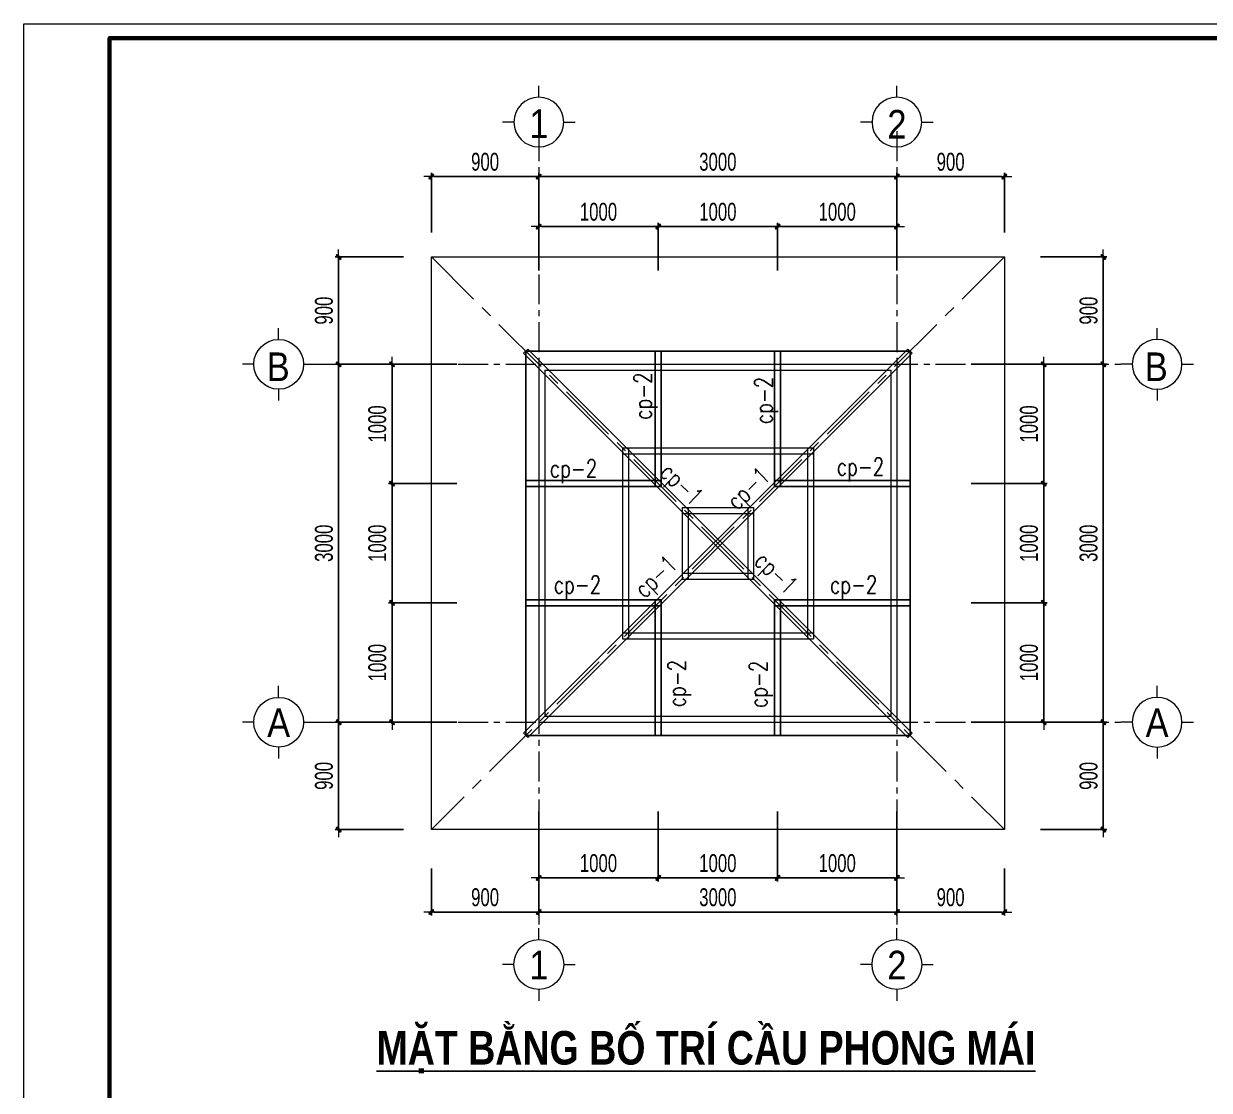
# Model space of a CAD drawing. Header units: millimetres. Extents: x 19378 to 572383, y -1120116 to -527168.
# Drawn here: x 253236 to 263168, y -557288 to -548347 of the extents above; entities that cross this region are included whole.
import ezdxf
from ezdxf.enums import TextEntityAlignment as Align

# ---------------------------------------------------------------- set-up
doc = ezdxf.new("R2010")
doc.units = ezdxf.units.MM
doc.header["$MEASUREMENT"] = 0
doc.header["$PDMODE"] = 32
doc.linetypes.add('CENTERX2', pattern=[4, 2.5, -0.5, 0.5, -0.5])
doc.linetypes.add('DASHDOT', pattern=[1, 0.5, -0.25, 0, -0.25])
doc.layers.get('Defpoints').update_dxf_attribs({"color": 1})
doc.layers.add('Khungten_LCDI', color=7, linetype='Continuous')
for name, color, linetype, lineweight in [('LC Dim', 8, 'Continuous', 18), ('LC ISO', 153, 'Continuous', 13), ('LC Net manh', 236, 'Continuous', 5), ('LC Net thay', 7, 'Continuous', 25), ('LC Net truc', 8, 'DASHDOT', 13), ('LC Text1', 3, 'Continuous', 20), ('LC Text2', 7, 'Continuous', 25)]:
    doc.layers.add(name, color=color, linetype=linetype, lineweight=lineweight)
doc.styles.add('HOATBIF', font='hoatbif.shx', dxfattribs={"width": 0.7})
doc.styles.add('Khungten', font='VHAVAN.TTF', dxfattribs={"width": 0.9, "height": 5000})
doc.styles.add('LC 1', font='VHAVANB.TTF')
doc.styles.add('LC 3', font='vnsimli.shx', dxfattribs={"width": 0.75})
doc.styles.add('LC3', font='VHARIALB.TTF', dxfattribs={"width": 0.8})
doc.styles.add('Title', font='VHBLACK.TTF', dxfattribs={"width": 0.8})
doc.dimstyles.new('1-100(1-50)', dxfattribs={"dimscale": 50, "dimtxt": 2.5, "dimasz": 0.35, "dimexe": 0.5, "dimexo": 0, "dimgap": 0.8, "dimtad": 1, "dimdec": 0, "dimzin": 0, "dimdsep": 46, "dimtxsty": 'HOATBIF', "dimblk1": 'DOT', "dimblk2": 'DOT', "dimsah": 1, "dimcen": -1, "dimdle": 1, "dimclrd": 256, "dimclre": 256, "dimclrt": 4, "dimadec": 3, "dimazin": 2, "dimtfac": 0.333333, "dimtdec": 0, "dimtix": 1, "dimtmove": 2, "dimatfit": 3, "dimldrblk": 'DOT', "dimfxl": 1, "dimtvp": 0.833333, "dimtolj": 1, "dimtzin": 0, "dimarcsym": 0})

# ---------------------------------------------------------------- blocks, each defined once
blk = doc.blocks.new('DOT')
at = {"layer": 'LC Dim'}
blk.add_line((-3, 0), (3, 0), dxfattribs=at)
at = {"layer": 'LC Dim', "color": 4}
blk.add_line((-1, -1), (1, 1), dxfattribs=at)
blk.add_lwpolyline([(0.5, 1), (-1, -0.5), (-0.5, -1), (1, 0.5)], close=True, dxfattribs=at)
blk = doc.blocks.new('*D276')
at = {"layer": 'Defpoints', "color": 0, "ltscale": 500, "transparency": 16777216}
for p in [(257550.8, -555403.3), (260550.8, -555403.3), (260550.8, -555793.4)]:
    blk.add_point(p, dxfattribs=at)
at = {"layer": 'LC Dim', "lineweight": -2, "ltscale": 500, "transparency": 16777216}
for p, q in [((257550.8, -555403.3), (257550.8, -555823.4)), ((260550.8, -555403.3), (260550.8, -555823.4)), ((257571.8, -555793.4), (260529.8, -555793.4))]:
    blk.add_line(p, q, dxfattribs=at)
at = {"layer": 'LC Dim', "lineweight": -2, "ltscale": 500, "transparency": 16777216, "xscale": 21, "yscale": 21, "zscale": 21, "rotation": 180}
blk.add_blockref('DOT', (257550.8, -555793.4), dxfattribs=at)
at = {"layer": 'LC Dim', "lineweight": -2, "ltscale": 500, "transparency": 16777216, "xscale": 21, "yscale": 21, "zscale": 21}
blk.add_blockref('DOT', (260550.8, -555793.4), dxfattribs=at)
at = {"layer": 'LC Dim', "color": 4, "ltscale": 500, "transparency": 16777216, "insert": (259050.8, -555670.4), "char_height": 150, "attachment_point": 5, "style": 'HOATBIF'}
blk.add_mtext('\\A1;3000', dxfattribs=at)
blk = doc.blocks.new('_Dot')
at = {"color": 0, "linetype": 'ByBlock', "lineweight": -2}
blk.add_line((-0.5, 0), (-1, 0), dxfattribs=at)
at = {"color": 0, "linetype": 'ByBlock', "const_width": 0.5}
blk.add_lwpolyline([(-0.25, 0, 1), (0.25, 0, 1)], format="xyb", close=True, dxfattribs=at)
blk = doc.blocks.new('*D277')
at = {"layer": 'Defpoints', "color": 0, "ltscale": 500, "transparency": 16777216}
for p in [(261752.7, -554202.4), (261752.7, -555102.4), (262280, -555102.4)]:
    blk.add_point(p, dxfattribs=at)
at = {"layer": 'LC Dim', "lineweight": -2, "ltscale": 500, "transparency": 16777216}
for p, q in [((261752.7, -554202.4), (262310, -554202.4)), ((262280, -554223.4), (262280, -555081.4)), ((261752.7, -555102.4), (262310, -555102.4))]:
    blk.add_line(p, q, dxfattribs=at)
at = {"layer": 'LC Dim', "lineweight": -2, "ltscale": 500, "transparency": 16777216, "xscale": 21, "yscale": 21, "zscale": 21}
for p, rotation in [((262280, -554202.4), 90), ((262280, -555102.4), 270)]:
    blk.add_blockref('DOT', p, dxfattribs=dict(at, rotation=rotation))
at = {"layer": 'LC Dim', "color": 4, "ltscale": 500, "transparency": 16777216, "insert": (262157, -554652.4), "char_height": 150, "attachment_point": 5, "rotation": 90, "style": 'HOATBIF'}
blk.add_mtext('\\A1;900', dxfattribs=at)
blk = doc.blocks.new('*D278')
at = {"layer": 'Defpoints', "color": 0, "ltscale": 500, "transparency": 16777216}
for p in [(260550.8, -549628.3), (257550.8, -550098.7), (260550.8, -550098.7)]:
    blk.add_point(p, dxfattribs=at)
at = {"layer": 'LC Dim', "lineweight": -2, "ltscale": 500, "transparency": 16777216}
for p, q in [((257550.8, -550098.7), (257550.8, -549598.3)), ((257571.8, -549628.3), (260529.8, -549628.3)), ((260550.8, -550098.7), (260550.8, -549598.3))]:
    blk.add_line(p, q, dxfattribs=at)
at = {"layer": 'LC Dim', "lineweight": -2, "ltscale": 500, "transparency": 16777216, "xscale": 21, "yscale": 21, "zscale": 21, "rotation": 180}
blk.add_blockref('DOT', (257550.8, -549628.3), dxfattribs=at)
at = {"layer": 'LC Dim', "lineweight": -2, "ltscale": 500, "transparency": 16777216, "xscale": 21, "yscale": 21, "zscale": 21}
blk.add_blockref('DOT', (260550.8, -549628.3), dxfattribs=at)
at = {"layer": 'LC Dim', "color": 4, "ltscale": 500, "transparency": 16777216, "insert": (259050.8, -549505.3), "char_height": 150, "attachment_point": 5, "style": 'HOATBIF'}
blk.add_mtext('\\A1;3000', dxfattribs=at)
blk = doc.blocks.new('*D279')
at = {"layer": 'Defpoints', "color": 0, "ltscale": 500, "transparency": 16777216}
for p in [(261752.7, -551202.4), (262280, -551202.4), (261752.7, -554202.4)]:
    blk.add_point(p, dxfattribs=at)
at = {"layer": 'LC Dim', "lineweight": -2, "ltscale": 500, "transparency": 16777216}
for p, q in [((261752.7, -551202.4), (262310, -551202.4)), ((262280, -554181.4), (262280, -551223.4)), ((261752.7, -554202.4), (262310, -554202.4))]:
    blk.add_line(p, q, dxfattribs=at)
at = {"layer": 'LC Dim', "lineweight": -2, "ltscale": 500, "transparency": 16777216, "xscale": 21, "yscale": 21, "zscale": 21}
for p, rotation in [((262280, -551202.4), 90), ((262280, -554202.4), 270)]:
    blk.add_blockref('DOT', p, dxfattribs=dict(at, rotation=rotation))
at = {"layer": 'LC Dim', "color": 4, "ltscale": 500, "transparency": 16777216, "insert": (262157, -552702.4), "char_height": 150, "attachment_point": 5, "rotation": 90, "style": 'HOATBIF'}
blk.add_mtext('\\A1;3000', dxfattribs=at)
blk = doc.blocks.new('*D280')
at = {"layer": 'Defpoints', "color": 0, "ltscale": 500, "transparency": 16777216}
for p in [(255874, -551202.4), (256417.1, -551202.4), (256417.1, -554202.4)]:
    blk.add_point(p, dxfattribs=at)
at = {"layer": 'LC Dim', "lineweight": -2, "ltscale": 500, "transparency": 16777216}
for p, q in [((256417.1, -551202.4), (255844, -551202.4)), ((255874, -554181.4), (255874, -551223.4)), ((256417.1, -554202.4), (255844, -554202.4))]:
    blk.add_line(p, q, dxfattribs=at)
at = {"layer": 'LC Dim', "lineweight": -2, "ltscale": 500, "transparency": 16777216, "xscale": 21, "yscale": 21, "zscale": 21}
for p, rotation in [((255874, -551202.4), 90), ((255874, -554202.4), 270)]:
    blk.add_blockref('DOT', p, dxfattribs=dict(at, rotation=rotation))
at = {"layer": 'LC Dim', "color": 4, "ltscale": 500, "transparency": 16777216, "insert": (255751, -552702.4), "char_height": 150, "attachment_point": 5, "rotation": 90, "style": 'HOATBIF'}
blk.add_mtext('\\A1;3000', dxfattribs=at)
blk = doc.blocks.new('Nha o can bo nhan vien Trung doan')
at = {"layer": 'Defpoints', "lineweight": 0}
blk.add_lwpolyline([(-1200, -14850), (-1200, 14850), (40800, 14850), (40800, -14850)], close=True, dxfattribs=at)
at = {"layer": 'Khungten_LCDI', "color": 5, "lineweight": 60}
blk.add_lwpolyline([(0, -14650), (0, 14650), (40600, 14650), (40600, -14650)], close=True, dxfattribs=at)
at = {"color": 7, "style": 'Khungten', "width": 0.8}
for tag, p in [('REVISION', (39499, -10746)), ('NGAYHT', (39576, -11636))]:
    blk.add_attdef(tag, text='', height=200, dxfattribs=at).set_placement(p, align=Align.CENTER)
at = {"layer": 'LC Text1', "style": 'Title', "width": 1.485915}
for tag, p, p2 in [('TENBANVE1', (36913, -8886), (40339, -8886)), ('TENBANVE2', (36913, -9562), (40339, -9562))]:
    blk.add_attdef(tag, text='', height=250, dxfattribs=at).set_placement(p, p2, align=Align.FIT)
at = {"layer": 'LC Text1', "style": 'Title', "width": 0.7}
blk.add_attdef('SOBANVE', text='', height=250, dxfattribs=at).set_placement((39562, -13896), align=Align.CENTER)
blk = doc.blocks.new('*D281')
at = {"layer": 'Defpoints', "color": 0, "ltscale": 500, "transparency": 16777216}
for p in [(257550.8, -555403.3), (256650.8, -555428.8), (256650.8, -555793.4)]:
    blk.add_point(p, dxfattribs=at)
at = {"layer": 'LC Dim', "lineweight": -2, "ltscale": 500, "transparency": 16777216}
for p, q in [((257550.8, -555403.3), (257550.8, -555823.4)), ((256650.8, -555428.8), (256650.8, -555823.4)), ((257529.8, -555793.4), (256671.8, -555793.4))]:
    blk.add_line(p, q, dxfattribs=at)
at = {"layer": 'LC Dim', "lineweight": -2, "ltscale": 500, "transparency": 16777216, "xscale": 21, "yscale": 21, "zscale": 21, "rotation": 180}
blk.add_blockref('DOT', (256650.8, -555793.4), dxfattribs=at)
at = {"layer": 'LC Dim', "lineweight": -2, "ltscale": 500, "transparency": 16777216, "xscale": 21, "yscale": 21, "zscale": 21}
blk.add_blockref('DOT', (257550.8, -555793.4), dxfattribs=at)
at = {"layer": 'LC Dim', "color": 4, "ltscale": 500, "transparency": 16777216, "insert": (257100.8, -555670.4), "char_height": 150, "attachment_point": 5, "style": 'HOATBIF'}
blk.add_mtext('\\A1;900', dxfattribs=at)
blk = doc.blocks.new('*D282')
at = {"layer": 'Defpoints', "color": 0, "ltscale": 500, "transparency": 16777216}
for p in [(260550.8, -555403.3), (261450.9, -555428.8), (261450.9, -555793.4)]:
    blk.add_point(p, dxfattribs=at)
at = {"layer": 'LC Dim', "lineweight": -2, "ltscale": 500, "transparency": 16777216}
for p, q in [((260550.8, -555403.3), (260550.8, -555823.4)), ((261450.9, -555428.8), (261450.9, -555823.4)), ((260571.8, -555793.4), (261429.9, -555793.4))]:
    blk.add_line(p, q, dxfattribs=at)
at = {"layer": 'LC Dim', "lineweight": -2, "ltscale": 500, "transparency": 16777216, "xscale": 21, "yscale": 21, "zscale": 21, "rotation": 180}
blk.add_blockref('DOT', (260550.8, -555793.4), dxfattribs=at)
at = {"layer": 'LC Dim', "lineweight": -2, "ltscale": 500, "transparency": 16777216, "xscale": 21, "yscale": 21, "zscale": 21}
blk.add_blockref('DOT', (261450.9, -555793.4), dxfattribs=at)
at = {"layer": 'LC Dim', "color": 4, "ltscale": 500, "transparency": 16777216, "insert": (261000.8, -555670.4), "char_height": 150, "attachment_point": 5, "style": 'HOATBIF'}
blk.add_mtext('\\A1;900', dxfattribs=at)
blk = doc.blocks.new('*D283')
at = {"layer": 'Defpoints', "color": 0, "ltscale": 500, "transparency": 16777216}
for p in [(261752.7, -550302.4), (262280, -550302.4), (261752.7, -551202.4)]:
    blk.add_point(p, dxfattribs=at)
at = {"layer": 'LC Dim', "lineweight": -2, "ltscale": 500, "transparency": 16777216}
for p, q in [((261752.7, -550302.4), (262310, -550302.4)), ((262280, -551181.4), (262280, -550323.4)), ((261752.7, -551202.4), (262310, -551202.4))]:
    blk.add_line(p, q, dxfattribs=at)
at = {"layer": 'LC Dim', "lineweight": -2, "ltscale": 500, "transparency": 16777216, "xscale": 21, "yscale": 21, "zscale": 21}
for p, rotation in [((262280, -550302.4), 90), ((262280, -551202.4), 270)]:
    blk.add_blockref('DOT', p, dxfattribs=dict(at, rotation=rotation))
at = {"layer": 'LC Dim', "color": 4, "ltscale": 500, "transparency": 16777216, "insert": (262157, -550752.4), "char_height": 150, "attachment_point": 5, "rotation": 90, "style": 'HOATBIF'}
blk.add_mtext('\\A1;900', dxfattribs=at)
blk = doc.blocks.new('*D284')
at = {"layer": 'Defpoints', "color": 0, "ltscale": 500, "transparency": 16777216}
for p in [(255874, -550302.4), (256417.1, -550302.4), (256417.1, -551202.4)]:
    blk.add_point(p, dxfattribs=at)
at = {"layer": 'LC Dim', "lineweight": -2, "ltscale": 500, "transparency": 16777216}
for p, q in [((256417.1, -550302.4), (255844, -550302.4)), ((255874, -551181.4), (255874, -550323.4)), ((256417.1, -551202.4), (255844, -551202.4))]:
    blk.add_line(p, q, dxfattribs=at)
at = {"layer": 'LC Dim', "lineweight": -2, "ltscale": 500, "transparency": 16777216, "xscale": 21, "yscale": 21, "zscale": 21}
for p, rotation in [((255874, -550302.4), 90), ((255874, -551202.4), 270)]:
    blk.add_blockref('DOT', p, dxfattribs=dict(at, rotation=rotation))
at = {"layer": 'LC Dim', "color": 4, "ltscale": 500, "transparency": 16777216, "insert": (255751, -550752.4), "char_height": 150, "attachment_point": 5, "rotation": 90, "style": 'HOATBIF'}
blk.add_mtext('\\A1;900', dxfattribs=at)
blk = doc.blocks.new('*D285')
at = {"layer": 'Defpoints', "color": 0, "ltscale": 500, "transparency": 16777216}
for p in [(256417.1, -554202.4), (255874, -555102.4), (256417.1, -555102.4)]:
    blk.add_point(p, dxfattribs=at)
at = {"layer": 'LC Dim', "lineweight": -2, "ltscale": 500, "transparency": 16777216}
for p, q in [((256417.1, -554202.4), (255844, -554202.4)), ((255874, -554223.4), (255874, -555081.4)), ((256417.1, -555102.4), (255844, -555102.4))]:
    blk.add_line(p, q, dxfattribs=at)
at = {"layer": 'LC Dim', "lineweight": -2, "ltscale": 500, "transparency": 16777216, "xscale": 21, "yscale": 21, "zscale": 21}
for p, rotation in [((255874, -554202.4), 90), ((255874, -555102.4), 270)]:
    blk.add_blockref('DOT', p, dxfattribs=dict(at, rotation=rotation))
at = {"layer": 'LC Dim', "color": 4, "ltscale": 500, "transparency": 16777216, "insert": (255751, -554652.4), "char_height": 150, "attachment_point": 5, "rotation": 90, "style": 'HOATBIF'}
blk.add_mtext('\\A1;900', dxfattribs=at)
blk = doc.blocks.new('*D286')
at = {"layer": 'Defpoints', "color": 0, "ltscale": 500, "transparency": 16777216}
for p in [(261450.9, -549628.3), (260550.8, -550098.7), (261450.9, -550098.7)]:
    blk.add_point(p, dxfattribs=at)
at = {"layer": 'LC Dim', "lineweight": -2, "ltscale": 500, "transparency": 16777216}
for p, q in [((260550.8, -550098.7), (260550.8, -549598.3)), ((260571.8, -549628.3), (261429.9, -549628.3)), ((261450.9, -550098.7), (261450.9, -549598.3))]:
    blk.add_line(p, q, dxfattribs=at)
at = {"layer": 'LC Dim', "lineweight": -2, "ltscale": 500, "transparency": 16777216, "xscale": 21, "yscale": 21, "zscale": 21, "rotation": 180}
blk.add_blockref('DOT', (260550.8, -549628.3), dxfattribs=at)
at = {"layer": 'LC Dim', "lineweight": -2, "ltscale": 500, "transparency": 16777216, "xscale": 21, "yscale": 21, "zscale": 21}
blk.add_blockref('DOT', (261450.9, -549628.3), dxfattribs=at)
at = {"layer": 'LC Dim', "color": 4, "ltscale": 500, "transparency": 16777216, "insert": (261000.9, -549505.3), "char_height": 150, "attachment_point": 5, "style": 'HOATBIF'}
blk.add_mtext('\\A1;900', dxfattribs=at)
blk = doc.blocks.new('*D287')
at = {"layer": 'Defpoints', "color": 0, "ltscale": 500, "transparency": 16777216}
for p in [(256650.8, -549628.3), (256650.8, -550098.7), (257550.8, -550098.7)]:
    blk.add_point(p, dxfattribs=at)
at = {"layer": 'LC Dim', "lineweight": -2, "ltscale": 500, "transparency": 16777216}
for p, q in [((256650.8, -550098.7), (256650.8, -549598.3)), ((257529.8, -549628.3), (256671.8, -549628.3)), ((257550.8, -550098.7), (257550.8, -549598.3))]:
    blk.add_line(p, q, dxfattribs=at)
at = {"layer": 'LC Dim', "lineweight": -2, "ltscale": 500, "transparency": 16777216, "xscale": 21, "yscale": 21, "zscale": 21, "rotation": 180}
blk.add_blockref('DOT', (256650.8, -549628.3), dxfattribs=at)
at = {"layer": 'LC Dim', "lineweight": -2, "ltscale": 500, "transparency": 16777216, "xscale": 21, "yscale": 21, "zscale": 21}
blk.add_blockref('DOT', (257550.8, -549628.3), dxfattribs=at)
at = {"layer": 'LC Dim', "color": 4, "ltscale": 500, "transparency": 16777216, "insert": (257100.8, -549505.3), "char_height": 150, "attachment_point": 5, "style": 'HOATBIF'}
blk.add_mtext('\\A1;900', dxfattribs=at)
blk = doc.blocks.new('TTRUC')
at = {"layer": 'LC ISO'}
for p, q in [((0, 6.95), (0, 10.13)), ((-6.95, 0), (-10.13, 0)), ((6.95, 0), (10.13, 0)), ((0, -6.95), (0, -10.13))]:
    blk.add_line(p, q, dxfattribs=at)
at = {"layer": 'LC Net manh'}
blk.add_circle((0, 0), 6.95, dxfattribs=at)
blk = doc.blocks.new('*D289')
at = {"layer": 'Defpoints', "color": 0, "ltscale": 500, "transparency": 16777216}
for p in [(256321.1, -551202.4), (256865.4, -551202.4), (256865.4, -552202.4)]:
    blk.add_point(p, dxfattribs=at)
at = {"layer": 'LC Dim', "lineweight": -2, "ltscale": 500, "transparency": 16777216}
for p, q in [((256865.4, -551202.4), (256291.1, -551202.4)), ((256321.1, -552181.4), (256321.1, -551223.4)), ((256865.4, -552202.4), (256291.1, -552202.4))]:
    blk.add_line(p, q, dxfattribs=at)
at = {"layer": 'LC Dim', "lineweight": -2, "ltscale": 500, "transparency": 16777216, "xscale": 21, "yscale": 21, "zscale": 21}
for p, rotation in [((256321.1, -551202.4), 90), ((256321.1, -552202.4), 270)]:
    blk.add_blockref('DOT', p, dxfattribs=dict(at, rotation=rotation))
at = {"layer": 'LC Dim', "color": 4, "ltscale": 500, "transparency": 16777216, "insert": (256198.1, -551702.4), "char_height": 150, "attachment_point": 5, "rotation": 90, "style": 'HOATBIF'}
blk.add_mtext('\\A1;1000', dxfattribs=at)
blk = doc.blocks.new('*D290')
at = {"layer": 'Defpoints', "color": 0, "ltscale": 2, "transparency": 16777216}
for p in [(256865.4, -552202.4), (256321.1, -553202.4), (256865.4, -553202.4)]:
    blk.add_point(p, dxfattribs=at)
at = {"layer": 'LC Dim', "lineweight": -2, "ltscale": 2, "transparency": 16777216}
for p, q in [((256865.4, -552202.4), (256291.1, -552202.4)), ((256321.1, -552223.4), (256321.1, -553181.4)), ((256865.4, -553202.4), (256291.1, -553202.4))]:
    blk.add_line(p, q, dxfattribs=at)
at = {"layer": 'LC Dim', "lineweight": -2, "ltscale": 2, "transparency": 16777216, "xscale": 21, "yscale": 21, "zscale": 21}
for p, rotation in [((256321.1, -552202.4), 90), ((256321.1, -553202.4), 270)]:
    blk.add_blockref('DOT', p, dxfattribs=dict(at, rotation=rotation))
at = {"layer": 'LC Dim', "color": 4, "ltscale": 2, "transparency": 16777216, "insert": (256198.1, -552702.4), "char_height": 150, "attachment_point": 5, "rotation": 90, "style": 'HOATBIF'}
blk.add_mtext('\\A1;1000', dxfattribs=at)
blk = doc.blocks.new('*D291')
at = {"layer": 'Defpoints', "color": 0, "ltscale": 2, "transparency": 16777216}
for p in [(256865.4, -553202.4), (256321.1, -554202.4), (256865.4, -554202.4)]:
    blk.add_point(p, dxfattribs=at)
at = {"layer": 'LC Dim', "lineweight": -2, "ltscale": 2, "transparency": 16777216}
for p, q in [((256865.4, -553202.4), (256291.1, -553202.4)), ((256321.1, -553223.4), (256321.1, -554181.4)), ((256865.4, -554202.4), (256291.1, -554202.4))]:
    blk.add_line(p, q, dxfattribs=at)
at = {"layer": 'LC Dim', "lineweight": -2, "ltscale": 2, "transparency": 16777216, "xscale": 21, "yscale": 21, "zscale": 21}
for p, rotation in [((256321.1, -553202.4), 90), ((256321.1, -554202.4), 270)]:
    blk.add_blockref('DOT', p, dxfattribs=dict(at, rotation=rotation))
at = {"layer": 'LC Dim', "color": 4, "ltscale": 2, "transparency": 16777216, "insert": (256198.1, -553702.4), "char_height": 150, "attachment_point": 5, "rotation": 90, "style": 'HOATBIF'}
blk.add_mtext('\\A1;1000', dxfattribs=at)
blk = doc.blocks.new('*D292')
at = {"layer": 'Defpoints', "color": 0, "ltscale": 500, "transparency": 16777216}
for p in [(261172.2, -551202.4), (261780.6, -551202.4), (261172.2, -552202.4)]:
    blk.add_point(p, dxfattribs=at)
at = {"layer": 'LC Dim', "lineweight": -2, "ltscale": 500, "transparency": 16777216}
for p, q in [((261172.2, -551202.4), (261810.6, -551202.4)), ((261780.6, -552181.4), (261780.6, -551223.4)), ((261172.2, -552202.4), (261810.6, -552202.4))]:
    blk.add_line(p, q, dxfattribs=at)
at = {"layer": 'LC Dim', "lineweight": -2, "ltscale": 500, "transparency": 16777216, "xscale": 21, "yscale": 21, "zscale": 21}
for p, rotation in [((261780.6, -551202.4), 90), ((261780.6, -552202.4), 270)]:
    blk.add_blockref('DOT', p, dxfattribs=dict(at, rotation=rotation))
at = {"layer": 'LC Dim', "color": 4, "ltscale": 500, "transparency": 16777216, "insert": (261657.6, -551702.4), "char_height": 150, "attachment_point": 5, "rotation": 90, "style": 'HOATBIF'}
blk.add_mtext('\\A1;1000', dxfattribs=at)
blk = doc.blocks.new('*D293')
at = {"layer": 'Defpoints', "color": 0, "ltscale": 2, "transparency": 16777216}
for p in [(261172.2, -552202.4), (261172.2, -553202.4), (261780.6, -553202.4)]:
    blk.add_point(p, dxfattribs=at)
at = {"layer": 'LC Dim', "lineweight": -2, "ltscale": 2, "transparency": 16777216}
for p, q in [((261172.2, -552202.4), (261810.6, -552202.4)), ((261780.6, -552223.4), (261780.6, -553181.4)), ((261172.2, -553202.4), (261810.6, -553202.4))]:
    blk.add_line(p, q, dxfattribs=at)
at = {"layer": 'LC Dim', "lineweight": -2, "ltscale": 2, "transparency": 16777216, "xscale": 21, "yscale": 21, "zscale": 21}
for p, rotation in [((261780.6, -552202.4), 90), ((261780.6, -553202.4), 270)]:
    blk.add_blockref('DOT', p, dxfattribs=dict(at, rotation=rotation))
at = {"layer": 'LC Dim', "color": 4, "ltscale": 2, "transparency": 16777216, "insert": (261657.6, -552702.4), "char_height": 150, "attachment_point": 5, "rotation": 90, "style": 'HOATBIF'}
blk.add_mtext('\\A1;1000', dxfattribs=at)
blk = doc.blocks.new('*D294')
at = {"layer": 'Defpoints', "color": 0, "ltscale": 2, "transparency": 16777216}
for p in [(261172.2, -553202.4), (261172.2, -554202.4), (261780.6, -554202.4)]:
    blk.add_point(p, dxfattribs=at)
at = {"layer": 'LC Dim', "lineweight": -2, "ltscale": 2, "transparency": 16777216}
for p, q in [((261172.2, -553202.4), (261810.6, -553202.4)), ((261780.6, -553223.4), (261780.6, -554181.4)), ((261172.2, -554202.4), (261810.6, -554202.4))]:
    blk.add_line(p, q, dxfattribs=at)
at = {"layer": 'LC Dim', "lineweight": -2, "ltscale": 2, "transparency": 16777216, "xscale": 21, "yscale": 21, "zscale": 21}
for p, rotation in [((261780.6, -553202.4), 90), ((261780.6, -554202.4), 270)]:
    blk.add_blockref('DOT', p, dxfattribs=dict(at, rotation=rotation))
at = {"layer": 'LC Dim', "color": 4, "ltscale": 2, "transparency": 16777216, "insert": (261657.6, -553702.4), "char_height": 150, "attachment_point": 5, "rotation": 90, "style": 'HOATBIF'}
blk.add_mtext('\\A1;1000', dxfattribs=at)
blk = doc.blocks.new('*D295')
at = {"layer": 'Defpoints', "color": 0, "ltscale": 2, "transparency": 16777216}
for p in [(258550.8, -550047.3), (257550.8, -550415.5), (258550.8, -550415.5)]:
    blk.add_point(p, dxfattribs=at)
at = {"layer": 'LC Dim', "lineweight": -2, "ltscale": 2, "transparency": 16777216}
for p, q in [((257550.8, -550415.5), (257550.8, -550017.3)), ((258550.8, -550415.5), (258550.8, -550017.3)), ((257571.8, -550047.3), (258529.8, -550047.3))]:
    blk.add_line(p, q, dxfattribs=at)
at = {"layer": 'LC Dim', "lineweight": -2, "ltscale": 2, "transparency": 16777216, "xscale": 21, "yscale": 21, "zscale": 21, "rotation": 180}
blk.add_blockref('DOT', (257550.8, -550047.3), dxfattribs=at)
at = {"layer": 'LC Dim', "lineweight": -2, "ltscale": 2, "transparency": 16777216, "xscale": 21, "yscale": 21, "zscale": 21}
blk.add_blockref('DOT', (258550.8, -550047.3), dxfattribs=at)
at = {"layer": 'LC Dim', "color": 4, "ltscale": 2, "transparency": 16777216, "insert": (258050.8, -549924.3), "char_height": 150, "attachment_point": 5, "style": 'HOATBIF'}
blk.add_mtext('\\A1;1000', dxfattribs=at)
blk = doc.blocks.new('*D296')
at = {"layer": 'Defpoints', "color": 0, "ltscale": 2, "transparency": 16777216}
for p in [(259550.9, -550047.3), (258550.8, -550415.5), (259550.9, -550415.5)]:
    blk.add_point(p, dxfattribs=at)
at = {"layer": 'LC Dim', "lineweight": -2, "ltscale": 2, "transparency": 16777216}
for p, q in [((258550.8, -550415.5), (258550.8, -550017.3)), ((259550.9, -550415.5), (259550.9, -550017.3)), ((258571.8, -550047.3), (259529.9, -550047.3))]:
    blk.add_line(p, q, dxfattribs=at)
at = {"layer": 'LC Dim', "lineweight": -2, "ltscale": 2, "transparency": 16777216, "xscale": 21, "yscale": 21, "zscale": 21, "rotation": 180}
blk.add_blockref('DOT', (258550.8, -550047.3), dxfattribs=at)
at = {"layer": 'LC Dim', "lineweight": -2, "ltscale": 2, "transparency": 16777216, "xscale": 21, "yscale": 21, "zscale": 21}
blk.add_blockref('DOT', (259550.9, -550047.3), dxfattribs=at)
at = {"layer": 'LC Dim', "color": 4, "ltscale": 2, "transparency": 16777216, "insert": (259050.9, -549924.3), "char_height": 150, "attachment_point": 5, "style": 'HOATBIF'}
blk.add_mtext('\\A1;1000', dxfattribs=at)
blk = doc.blocks.new('*D297')
at = {"layer": 'Defpoints', "color": 0, "ltscale": 2, "transparency": 16777216}
for p in [(260550.8, -550047.3), (259550.9, -550415.5), (260550.8, -550415.5)]:
    blk.add_point(p, dxfattribs=at)
at = {"layer": 'LC Dim', "lineweight": -2, "ltscale": 2, "transparency": 16777216}
for p, q in [((259550.9, -550415.5), (259550.9, -550017.3)), ((260550.8, -550415.5), (260550.8, -550017.3)), ((259571.9, -550047.3), (260529.8, -550047.3))]:
    blk.add_line(p, q, dxfattribs=at)
at = {"layer": 'LC Dim', "lineweight": -2, "ltscale": 2, "transparency": 16777216, "xscale": 21, "yscale": 21, "zscale": 21, "rotation": 180}
blk.add_blockref('DOT', (259550.9, -550047.3), dxfattribs=at)
at = {"layer": 'LC Dim', "lineweight": -2, "ltscale": 2, "transparency": 16777216, "xscale": 21, "yscale": 21, "zscale": 21}
blk.add_blockref('DOT', (260550.8, -550047.3), dxfattribs=at)
at = {"layer": 'LC Dim', "color": 4, "ltscale": 2, "transparency": 16777216, "insert": (260050.9, -549924.3), "char_height": 150, "attachment_point": 5, "style": 'HOATBIF'}
blk.add_mtext('\\A1;1000', dxfattribs=at)
blk = doc.blocks.new('TIEUDE1')
at = {"layer": 'LC Text2', "color": 7, "style": 'LC 1'}
blk.add_attdef('TIªU§Ò', text='', height=5, dxfattribs=at).set_placement((0, 0), align=Align.BOTTOM_CENTER)
blk.add_attdef('TL', text='', height=3, dxfattribs=at).set_placement((0, -2), align=Align.TOP_CENTER)
blk = doc.blocks.new('vb')
at = {"layer": 'LC Net manh', "ltscale": 2}
for p, q in [((110, 3110), (3110, 3110)), ((110, 3110), (110, 110)), ((3110, 3109.9), (3109.9, 110)), ((160, 3060), (3060, 3060)), ((160, 3060), (160, 160)), ((3060, 3060), (3059.9, 160)), ((810, 2410), (2410, 2410)), ((810, 2410), (810, 810)), ((860, 2410), (860, 810)), ((2360, 2410), (2359.9, 810)), ((2410, 2410), (2409.9, 810)), ((810, 2360), (2410, 2360)), ((1310, 1910), (1909.9, 1910)), ((1310, 1910), (1310, 1310)), ((1360, 1910), (1360, 1310)), ((1859.9, 1910), (1859.9, 1310)), ((1909.9, 1910), (1909.9, 1310)), ((1310, 1860), (1909.9, 1860)), ((1310, 1360), (1909.9, 1360)), ((1310, 1310), (1909.9, 1310)), ((810, 860), (2409.9, 860)), ((810, 810), (2409.9, 810)), ((110, 110), (3109.9, 110)), ((160, 160), (3059.9, 160))]:
    blk.add_line(p, q, dxfattribs=at)
blk = doc.blocks.new('*D552')
at = {"layer": 'Defpoints', "color": 0, "ltscale": 2, "transparency": 16777216}
for p in [(257550.8, -554951), (258550.8, -554951), (258550.8, -555507.1)]:
    blk.add_point(p, dxfattribs=at)
at = {"layer": 'LC Dim', "lineweight": -2, "ltscale": 2, "transparency": 16777216}
for p, q in [((257550.8, -554951), (257550.8, -555537)), ((258550.8, -554951), (258550.8, -555537.1)), ((257571.8, -555507), (258529.8, -555507.1))]:
    blk.add_line(p, q, dxfattribs=at)
at = {"layer": 'LC Dim', "lineweight": -2, "ltscale": 2, "transparency": 16777216, "xscale": 21, "yscale": 21, "zscale": 21}
for p, rotation in [((257550.8, -555507), 179.9998216546894), ((258550.8, -555507.1), 359.9998216546894)]:
    blk.add_blockref('DOT', p, dxfattribs=dict(at, rotation=rotation))
at = {"layer": 'LC Dim', "color": 4, "ltscale": 2, "transparency": 16777216, "insert": (258050.8, -555384), "char_height": 150, "attachment_point": 5, "rotation": 359.99982, "style": 'HOATBIF'}
blk.add_mtext('\\A1;1000', dxfattribs=at)
blk = doc.blocks.new('*D553')
at = {"layer": 'Defpoints', "color": 0, "ltscale": 2, "transparency": 16777216}
for p in [(258550.8, -554951), (259550.9, -554951), (259550.8, -555507.1)]:
    blk.add_point(p, dxfattribs=at)
at = {"layer": 'LC Dim', "lineweight": -2, "ltscale": 2, "transparency": 16777216}
for p, q in [((258550.8, -554951), (258550.8, -555537.1)), ((259550.9, -554951), (259550.8, -555537.1)), ((258571.8, -555507.1), (259529.8, -555507.1))]:
    blk.add_line(p, q, dxfattribs=at)
at = {"layer": 'LC Dim', "lineweight": -2, "ltscale": 2, "transparency": 16777216, "xscale": 21, "yscale": 21, "zscale": 21}
for p, rotation in [((258550.8, -555507.1), 179.9998216546894), ((259550.8, -555507.1), 359.9998216546894)]:
    blk.add_blockref('DOT', p, dxfattribs=dict(at, rotation=rotation))
at = {"layer": 'LC Dim', "color": 4, "ltscale": 2, "transparency": 16777216, "insert": (259050.8, -555384.1), "char_height": 150, "attachment_point": 5, "rotation": 359.99982, "style": 'HOATBIF'}
blk.add_mtext('\\A1;1000', dxfattribs=at)
blk = doc.blocks.new('*D554')
at = {"layer": 'Defpoints', "color": 0, "ltscale": 2, "transparency": 16777216}
for p in [(259550.9, -554951), (260550.8, -554951), (260550.8, -555507.1)]:
    blk.add_point(p, dxfattribs=at)
at = {"layer": 'LC Dim', "lineweight": -2, "ltscale": 2, "transparency": 16777216}
for p, q in [((259550.9, -554951), (259550.8, -555537.1)), ((260550.8, -554951), (260550.8, -555537.1)), ((259571.8, -555507.1), (260529.8, -555507.1))]:
    blk.add_line(p, q, dxfattribs=at)
at = {"layer": 'LC Dim', "lineweight": -2, "ltscale": 2, "transparency": 16777216, "xscale": 21, "yscale": 21, "zscale": 21}
for p, rotation in [((259550.8, -555507.1), 179.9998216546894), ((260550.8, -555507.1), 359.9998216546894)]:
    blk.add_blockref('DOT', p, dxfattribs=dict(at, rotation=rotation))
at = {"layer": 'LC Dim', "color": 4, "ltscale": 2, "transparency": 16777216, "insert": (260050.8, -555384.1), "char_height": 150, "attachment_point": 5, "rotation": 359.99982, "style": 'HOATBIF'}
blk.add_mtext('\\A1;1000', dxfattribs=at)

msp = doc.modelspace()

# ---------------------------------------------------------------- linework, layer by layer
at = {"layer": 'LC Net manh', "ltscale": 2}
msp.add_lwpolyline([(256650.8, -550302.4), (261450.9, -550302.4), (261450.9, -555102.4), (256650.8, -555102.4)], close=True, dxfattribs=at)
at = {"layer": 'LC Net thay', "ltscale": 2}
for p, q in [((257458.5, -551074.7), (257423.2, -551110)), ((257423.2, -551110), (260643.2, -554330)), ((260643.1, -551074.6), (257423.3, -554294.8)), ((257440.8, -551092.4), (260660.9, -551092.4)), ((257440.8, -554312.4), (257440.8, -551092.4)), ((257458.5, -551074.7), (260678.5, -554294.7)), ((260678.4, -551110), (257458.6, -554330.1)), ((260643.1, -551074.6), (260678.4, -551110)), ((260660.9, -551092.4), (260660.9, -554312.4)), ((257458.6, -554330.1), (257423.3, -554294.8)), ((260660.9, -554312.4), (257440.8, -554312.4)), ((260678.5, -554294.7), (260643.2, -554330))]:
    msp.add_line(p, q, dxfattribs=at)
at = {"layer": 'LC Net thay'}
for p, q in [((258525.8, -552227.4), (258525.8, -551092.4)), ((258525.8, -551092.4), (258575.8, -551092.4)), ((258575.8, -552227.4), (258575.8, -551092.4)), ((259525.9, -552227.4), (259525.9, -551092.4)), ((259575.9, -551092.4), (259525.9, -551092.4)), ((259575.9, -552227.4), (259575.9, -551092.4)), ((257440.8, -552177.4), (258575.8, -552177.4)), ((257440.8, -552177.4), (257440.8, -552227.4)), ((257440.8, -552227.4), (258575.8, -552227.4)), ((260660.9, -552177.4), (259525.9, -552177.4)), ((260660.9, -552227.4), (259525.9, -552227.4)), ((260660.9, -552177.4), (260660.9, -552227.4)), ((257440.8, -553177.4), (258575.8, -553177.4)), ((257440.8, -553227.4), (257440.8, -553177.4)), ((258525.8, -553177.4), (258525.8, -554312.4)), ((258575.8, -553177.4), (258575.8, -554312.4)), ((259525.9, -553177.4), (259525.8, -554312.4)), ((260660.9, -553177.4), (259525.9, -553177.4)), ((259575.9, -553177.4), (259575.8, -554312.4)), ((260660.9, -553227.4), (260660.9, -553177.4)), ((257440.8, -553227.4), (258575.8, -553227.4)), ((260660.9, -553227.4), (259525.9, -553227.4)), ((258525.8, -554312.4), (258575.8, -554312.4)), ((259575.8, -554312.4), (259525.8, -554312.4))]:
    msp.add_line(p, q, dxfattribs=at)
at = {"layer": 'LC Net truc', "linetype": 'CENTERX2', "ltscale": 100}
for p, q in [((257550.8, -549249.2), (257550.8, -555929.1)), ((260550.8, -549249.2), (260550.8, -555929.1)), ((260550.8, -549249.2), (260550.8, -555929.1)), ((255675.3, -551202.4), (262430.8, -551202.4)), ((255675.3, -554202.4), (262430.8, -554202.4))]:
    msp.add_line(p, q, dxfattribs=at)
at = {"layer": 'LC Net truc', "linetype": 'CENTERX2', "ltscale": 200}
for p, q in [((261450.9, -550302.4), (256650.8, -555102.4)), ((256650.8, -550302.4), (261450.9, -555102.4))]:
    msp.add_line(p, q, dxfattribs=at)

# ---------------------------------------------------------------- block references
at = {"layer": 'LC ISO', "yscale": 30, "zscale": 30}
for p, xscale, rotation in [((257550.9, -549171.7), -30, 179.9998216543179), ((260550.9, -549171.7), -30, 179.9998216543179), ((255371.4, -551202.4), 30, 180), ((262730.3, -551202.4), -30, 180)]:
    msp.add_blockref('TTRUC', p, dxfattribs=dict(at, xscale=xscale, rotation=rotation))
for p, xscale in [((255371.4, -554202.4), 30), ((262730.3, -554202.4), -30), ((257550.8, -556233.1), 30), ((260550.8, -556233.1), 30)]:
    msp.add_blockref('TTRUC', p, dxfattribs=dict(at, xscale=xscale))
at = {"layer": 'LC Net thay', "xscale": 0.6, "yscale": 0.6, "zscale": 0.6}
msp.add_blockref('Nha o can bo nhan vien Trung doan', (253955.6, -557257.2), dxfattribs=at)
at = {"layer": 'LC Net thay'}
msp.add_blockref('vb', (257440.8, -554312.4), dxfattribs=at)
at = {"layer": 'LC Text2'}
ref = msp.add_blockref('TIEUDE1', (258951.1, -557156.8), dxfattribs=dict(at, xscale=57.14285714295091, yscale=57.14285714295091, zscale=57.14285714295091))
ref.add_attrib('TIªU§Ò', '%%umÆt b»ng bè trÝ cÇu phong m¸i', dxfattribs={"color": 7, "height": 281.395, "style": 'LC3', "width": 0.8}).set_placement((258951.1, -557156.8), align=Align.BOTTOM_CENTER)

# ---------------------------------------------------------------- texts
at = {"layer": 'LC Text1', "ltscale": 0.2, "style": 'LC 1', "width": 0.9}
for s, p in [('1', (257550.9, -549377.7)), ('2', (260550.9, -549382.3))]:
    msp.add_text(s, height=240, rotation=359.99982, dxfattribs=at).set_placement(p, align=Align.BOTTOM_CENTER)
for s, p in [('b', (255367.8, -551414.9)), ('b', (262723.4, -551414.9)), ('a', (255371.5, -554399.4)), ('a', (262730.3, -554399.4)), ('1', (257550.8, -556430.1)), ('2', (260550.8, -556430.1))]:
    msp.add_text(s, height=240, dxfattribs=at).set_placement(p, align=Align.BOTTOM_CENTER)
at = {"layer": 'LC Text1', "color": 3, "style": 'LC 3', "width": 0.75}
for s, height, rotation, p in [('cp-2', 148.67, 89.99977, (258495.8, -551667)), ('cp-2', 148.67, 89.99977, (259507.5, -551703.8)), ('cp-2', 148.67, 359.9998, (260047.3, -552134.1)), ('cp-1', 149.23, 316.20373, (258554.2, -552122.6)), ('cp-1', 149.23, 43.79591, (259212.1, -552433.1)), ('cp-1', 149.23, 43.79599, (258437.3, -553171.5)), ('cp-1', 149.23, 316.2038, (259345.1, -552865.4)), ('cp-2', 148.67, 359.9998, (259989.9, -553122.9)), ('cp-2', 148.67, 89.99977, (258779, -554076.8)), ('cp-2', 148.67, 89.99977, (259462.8, -554083.6))]:
    msp.add_text(s, height=height, rotation=rotation, dxfattribs=at).set_placement(p)
for p in [(257643.4, -552149.2), (257676.4, -553122.9)]:
    msp.add_text('cp-2', height=148.67, dxfattribs=at).set_placement(p)

# ---------------------------------------------------------------- dimensions: what is measured, and where the dimension line sits
at = {"layer": 'LC Dim', "ltscale": 500}
for base, p1, p2, picture, middle in [((256650.8, -549628.3), (257550.8, -550098.7), (256650.8, -550098.7), '*D287', (257100.8, -549505.3)), ((260550.8, -549628.3), (257550.8, -550098.7), (260550.8, -550098.7), '*D278', (259050.8, -549505.3)), ((261450.9, -549628.3), (260550.8, -550098.7), (261450.9, -550098.7), '*D286', (261000.9, -549505.3)), ((256650.8, -555793.4), (257550.8, -555403.3), (256650.8, -555428.8), '*D281', (257100.8, -555670.4)), ((260550.8, -555793.4), (257550.8, -555403.3), (260550.8, -555403.3), '*D276', (259050.8, -555670.4)), ((261450.9, -555793.4), (260550.8, -555403.3), (261450.9, -555428.8), '*D282', (261000.8, -555670.4))]:
    dim = msp.add_linear_dim(base=base, p1=p1, p2=p2, dimstyle='1-100(1-50)', override={"dimscale": 60}, dxfattribs=at)
    dim.commit()
    dim.dimension.update_dxf_attribs({"geometry": picture, "text_midpoint": middle})
at = {"layer": 'LC Dim', "ltscale": 2}
for base, p1, p2, picture, middle in [((258550.8, -550047.3), (257550.8, -550415.5), (258550.8, -550415.5), '*D295', (258050.8, -549924.3)), ((259550.9, -550047.3), (258550.8, -550415.5), (259550.9, -550415.5), '*D296', (259050.9, -549924.3)), ((260550.8, -550047.3), (259550.9, -550415.5), (260550.8, -550415.5), '*D297', (260050.9, -549924.3))]:
    dim = msp.add_linear_dim(base=base, p1=p1, p2=p2, dimstyle='1-100(1-50)', override={"dimscale": 60}, dxfattribs=at)
    dim.commit()
    dim.dimension.update_dxf_attribs({"geometry": picture, "text_midpoint": middle})
at = {"layer": 'LC Dim', "ltscale": 500}
for base, p1, p2, picture, middle in [((255874, -550302.4), (256417.1, -551202.4), (256417.1, -550302.4), '*D284', (255751, -550752.4)), ((262280, -550302.4), (261752.7, -551202.4), (261752.7, -550302.4), '*D283', (262157, -550752.4)), ((255874, -551202.4), (256417.1, -554202.4), (256417.1, -551202.4), '*D280', (255751, -552702.4)), ((262280, -551202.4), (261752.7, -554202.4), (261752.7, -551202.4), '*D279', (262157, -552702.4)), ((255874, -555102.4), (256417.1, -554202.4), (256417.1, -555102.4), '*D285', (255751, -554652.4)), ((262280, -555102.4), (261752.7, -554202.4), (261752.7, -555102.4), '*D277', (262157, -554652.4))]:
    dim = msp.add_linear_dim(base=base, p1=p1, p2=p2, angle=90, dimstyle='1-100(1-50)', override={"dimscale": 60}, dxfattribs=at)
    dim.commit()
    dim.dimension.update_dxf_attribs({"geometry": picture, "text_midpoint": middle})
for p1, p2, distance, picture, middle in [((256865.4, -552202.4), (256865.4, -551202.4), 544.3, '*D289', (256198.1, -551702.4)), ((261172.2, -552202.4), (261172.2, -551202.4), -608.4, '*D292', (261657.6, -551702.4))]:
    dim = msp.add_aligned_dim(p1=p1, p2=p2, distance=distance, dimstyle='1-100(1-50)', override={"dimscale": 60}, dxfattribs=at)
    dim.commit()
    dim.dimension.update_dxf_attribs({"geometry": picture, "text_midpoint": middle})
at = {"layer": 'LC Dim', "ltscale": 2}
for base, p1, p2, angle, picture, middle in [((256321.1, -553202.4), (256865.4, -552202.4), (256865.4, -553202.4), 270, '*D290', (256198.1, -552702.4)), ((261780.6, -553202.4), (261172.2, -552202.4), (261172.2, -553202.4), 270, '*D293', (261657.6, -552702.4)), ((256321.1, -554202.4), (256865.4, -553202.4), (256865.4, -554202.4), 270, '*D291', (256198.1, -553702.4)), ((261780.6, -554202.4), (261172.2, -553202.4), (261172.2, -554202.4), 270, '*D294', (261657.6, -553702.4)), ((258550.8, -555507.1), (257550.8, -554951), (258550.8, -554951), 359.99982, '*D552', (258050.8, -555384)), ((259550.8, -555507.1), (258550.8, -554951), (259550.9, -554951), 359.99982, '*D553', (259050.8, -555384.1)), ((260550.8, -555507.1), (259550.9, -554951), (260550.8, -554951), 359.99982, '*D554', (260050.8, -555384.1))]:
    dim = msp.add_linear_dim(base=base, p1=p1, p2=p2, angle=angle, dimstyle='1-100(1-50)', override={"dimscale": 60}, dxfattribs=at)
    dim.commit()
    dim.dimension.update_dxf_attribs({"geometry": picture, "text_midpoint": middle})

doc.saveas('drawing.dxf')
